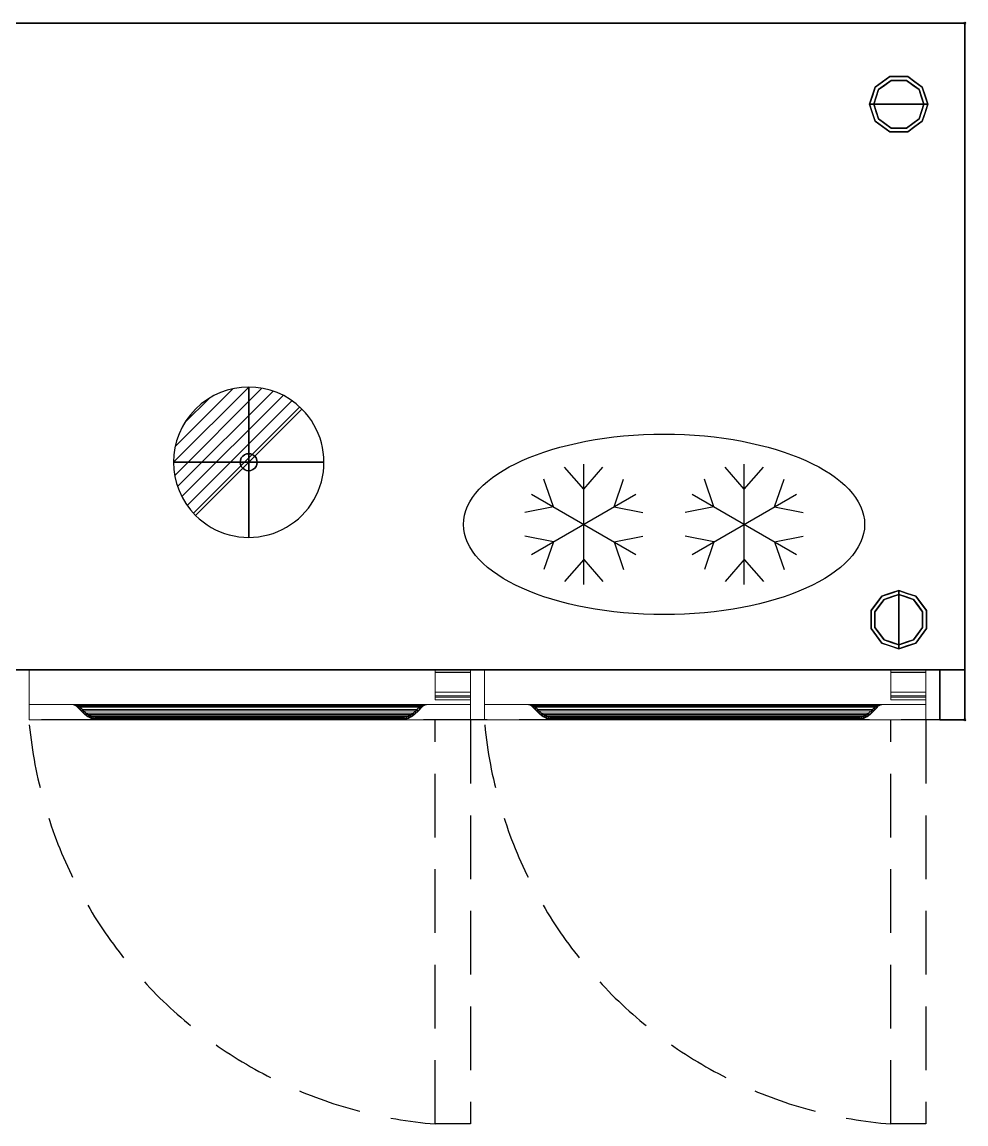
# Model space of a CAD drawing. Header units: millimetres. Extents: x -1 to 1796, y -1098 to 1.
# Drawn here: x 855 to 1796, y -1098 to 1 of the extents above; entities that cross this region are included whole.
import ezdxf

# ---------------------------------------------------------------- set-up
doc = ezdxf.new("R2010")
doc.units = ezdxf.units.MM
doc.header["$PDMODE"] = 3
doc.linetypes.add('NASCOSTA', pattern=[9.525, 6.35, -3.175])
for name, color, linetype in [('IQ_200_3D', 1, 'Continuous'), ('IQ_204_2D', 7, 'Continuous'), ('IQ_204_3D', 7, 'Continuous'), ('IQ_CON_DRAIN_INT', 7, 'Continuous'), ('IQ_INS_3D', 3, 'Continuous')]:
    doc.layers.add(name, color=color, linetype=linetype)

# ---------------------------------------------------------------- blocks, each defined once
blk = doc.blocks.new('hpp_sd_r_2d')
at = {"layer": 'IQ_204_2D', "linetype": 'NASCOSTA', "ltscale": 10}
for p, q in [((405, -403), (405, 0)), ((440, 0), (440, -403)), ((440, -403), (405, -403))]:
    blk.add_line(p, q, dxfattribs=at)
blk.add_arc((441, 38.4), 442.9, 185.6227, 265.337, dxfattribs=at)
blk = doc.blocks.new('hpp_sd_r_3d')
at = {"layer": 'IQ_200_3D', "lineweight": 9}
mesh = blk.add_polyface(dxfattribs=at)
corners = [(0, -50, 568.8), (0, -50, 47), (0, 0, 47), (0, 0, 675), (0, -34.6, 675), (0, -34.6, 626.3)]
mesh.append_faces([[corners[k] for k in face] for face in [(5, 3, 0)]], dxfattribs={"vtx0": -1, "vtx1": -1})
mesh.append_faces([[corners[k] for k in face] for face in [(5, 4, 3)]], dxfattribs={"vtx2": -1})
mesh.append_faces([[corners[k] for k in face] for face in [(3, 2, 1, 0)]], dxfattribs={"vtx3": -1})
mesh = blk.add_polyface(dxfattribs=at)
corners = [(0, 0, 47), (0, -50, 47), (440, -50, 47), (440, 0, 47)]
mesh.append_faces([[corners[k] for k in face] for face in [(3, 2, 1, 0)]])
mesh = blk.add_polyface(dxfattribs=at)
corners = [(0, 0, 675), (0, 0, 47), (440, 0, 47), (440, 0, 675)]
mesh.append_faces([[corners[k] for k in face] for face in [(3, 2, 1, 0)]])
mesh = blk.add_polyface(dxfattribs=at)
corners = [(0, -34.6, 675), (0, 0, 675), (440, 0, 675), (440, -34.6, 675)]
mesh.append_faces([[corners[k] for k in face] for face in [(3, 2, 1, 0)]])
mesh = blk.add_polyface(dxfattribs=at)
corners = [(440, -50, 568.8), (440, -34.6, 626.3), (440, -34.6, 675), (440, 0, 675), (440, 0, 47), (440, -50, 47)]
mesh.append_faces([[corners[k] for k in face] for face in [(4, 3, 1, 0)]], dxfattribs={"vtx1": -1, "vtx3": -1})
mesh.append_faces([[corners[k] for k in face] for face in [(3, 2, 1), (0, 5, 4)]], dxfattribs={"vtx2": -1})
mesh = blk.add_polyface(dxfattribs=at)
corners = [(440, -34.6, 626.3), (0, -34.6, 626.3), (0, -34.6, 675), (440, -34.6, 675), (48.3, -34.6, 656.6), (391.7, -34.6, 656.6), (392.9, -34.6, 657.7), (395, -34.6, 659.6), (397.5, -34.6, 661.2), (400.1, -34.6, 662.4), (39.9, -34.6, 662.4), (42.5, -34.6, 661.2), (45, -34.6, 659.6), (47.1, -34.6, 657.7)]
mesh.append_faces([[corners[k] for k in face] for face in [(10, 13, 12, 11)]], dxfattribs={"vtx0": -1})
mesh.append_faces([[corners[k] for k in face] for face in [(13, 10, 1, 4)]], dxfattribs={"vtx0": -1, "vtx1": -1, "vtx2": -1})
mesh.append_faces([[corners[k] for k in face] for face in [(9, 3, 2, 10), (9, 0, 3)]], dxfattribs={"vtx0": -1, "vtx2": -1})
mesh.append_faces([[corners[k] for k in face] for face in [(7, 6, 9, 8)]], dxfattribs={"vtx1": -1})
mesh.append_faces([[corners[k] for k in face] for face in [(2, 1, 10)]], dxfattribs={"vtx1": -1, "vtx2": -1})
mesh.append_faces([[corners[k] for k in face] for face in [(6, 5, 0, 9)]], dxfattribs={"vtx1": -1, "vtx2": -1, "vtx3": -1})
mesh.append_faces([[corners[k] for k in face] for face in [(1, 0, 5, 4)]], dxfattribs={"vtx1": -1, "vtx3": -1})
mesh = blk.add_polyface(dxfattribs=at)
corners = [(0, -50, 568.8), (0, -34.6, 626.3), (440, -34.6, 626.3), (440, -50, 568.8)]
mesh.append_faces([[corners[k] for k in face] for face in [(3, 2, 1, 0)]])
mesh = blk.add_polyface(dxfattribs=at)
corners = [(48.3, -37.3, 656.6), (47.7, -36.7, 657.1), (47.1, -36.2, 657.7), (45.1, -35.2, 659.5), (42.6, -34.7, 661.1), (39.9, -34.6, 662.4), (400.1, -34.6, 662.4), (397.4, -34.7, 661.1), (394.9, -35.2, 659.5), (392.9, -36.2, 657.7), (392.3, -36.7, 657.1), (391.7, -37.3, 656.6)]
mesh.append_faces([[corners[k] for k in face] for face in [(5, 4, 7, 6)]], dxfattribs={"vtx1": -1})
mesh.append_faces([[corners[k] for k in face] for face in [(4, 3, 8, 7), (9, 8, 3, 2), (2, 1, 10, 9)]], dxfattribs={"vtx1": -1, "vtx3": -1})
mesh.append_faces([[corners[k] for k in face] for face in [(1, 0, 11, 10)]], dxfattribs={"vtx3": -1})
mesh = blk.add_polyface(dxfattribs=at)
corners = [(39.9, -34.6, 662.4), (42.6, -34.7, 661.1), (45.1, -35.2, 659.5), (47.1, -36.2, 657.7), (47.1, -34.6, 657.7), (45, -34.6, 659.6), (42.5, -34.6, 661.2), (41, -34.7, 661.9), (47.1, -35.1, 657.7), (41, -34.6, 661.9)]
mesh.append_faces([[corners[k] for k in face] for face in [(8, 5, 4)]], dxfattribs={"vtx0": -1})
mesh.append_faces([[corners[k] for k in face] for face in [(2, 5, 8)]], dxfattribs={"vtx0": -1, "vtx1": -1, "vtx2": -1})
mesh.append_faces([[corners[k] for k in face] for face in [(1, 6, 5), (6, 1, 7)]], dxfattribs={"vtx0": -1, "vtx2": -1})
mesh.append_faces([[corners[k] for k in face] for face in [(2, 1, 5), (9, 6, 7)]], dxfattribs={"vtx1": -1, "vtx2": -1})
mesh.append_faces([[corners[k] for k in face] for face in [(8, 3, 2), (7, 0, 9)]], dxfattribs={"vtx2": -1})
mesh = blk.add_polyface(dxfattribs=at)
corners = [(47.1, -34.6, 657.7), (47.1, -36.2, 657.7), (47.7, -36.7, 657.1), (48.3, -37.3, 656.6), (51.9, -41, 653), (55.6, -44.6, 649.2), (58.6, -46.9, 646.3), (61.9, -48.6, 642.9), (65.5, -49.6, 639.3), (69.3, -50, 635.6), (83.6, -50, 621.3), (83.6, -48, 621.3), (69.3, -48, 635.6), (65.9, -47.7, 638.9), (62.7, -46.7, 642.2), (59.7, -45.2, 645.2), (57, -43.2, 647.9), (53.3, -39.6, 651.6), (49.7, -35.9, 655.1), (49, -35.2, 655.8), (48.3, -34.6, 656.6)]
mesh.append_faces([[corners[k] for k in face] for face in [(8, 13, 9), (6, 15, 7), (14, 7, 15), (3, 18, 4), (19, 2, 20)]], dxfattribs={"vtx0": -1, "vtx1": -1})
mesh.append_faces([[corners[k] for k in face] for face in [(9, 13, 12), (14, 8, 7), (19, 3, 2), (20, 2, 1)]], dxfattribs={"vtx0": -1, "vtx2": -1})
mesh.append_faces([[corners[k] for k in face] for face in [(16, 15, 6), (14, 13, 8), (17, 16, 5), (6, 5, 16), (18, 17, 4), (5, 4, 17), (19, 18, 3)]], dxfattribs={"vtx1": -1, "vtx2": -1})
mesh.append_faces([[corners[k] for k in face] for face in [(1, 0, 20)]], dxfattribs={"vtx2": -1})
mesh.append_faces([[corners[k] for k in face] for face in [(12, 11, 10, 9)]], dxfattribs={"vtx3": -1})
mesh = blk.add_polyface(dxfattribs=at)
corners = [(390.3, -35.9, 655.1), (391, -35.2, 655.8), (391.7, -34.6, 656.6), (48.3, -34.6, 656.6), (49, -35.2, 655.8), (49.7, -35.9, 655.1)]
mesh.append_faces([[corners[k] for k in face] for face in [(1, 0, 5, 4), (4, 3, 2, 1)]], dxfattribs={"vtx3": -1})
mesh = blk.add_polyface(dxfattribs=at)
corners = [(391.7, -37.3, 656.6), (388.1, -41, 653), (384.4, -44.6, 649.2), (55.6, -44.6, 649.2), (51.9, -41, 653), (48.3, -37.3, 656.6)]
mesh.append_faces([[corners[k] for k in face] for face in [(1, 0, 5, 4), (4, 3, 2, 1)]], dxfattribs={"vtx3": -1})
mesh = blk.add_polyface(dxfattribs=at)
corners = [(383, -43.2, 647.9), (386.7, -39.6, 651.6), (390.3, -35.9, 655.1), (49.7, -35.9, 655.1), (53.3, -39.6, 651.6), (57, -43.2, 647.9)]
mesh.append_faces([[corners[k] for k in face] for face in [(1, 0, 5, 4), (4, 3, 2, 1)]], dxfattribs={"vtx3": -1})
mesh = blk.add_polyface(dxfattribs=at)
corners = [(370.7, -48, 635.6), (374.1, -47.7, 638.9), (377.3, -46.7, 642.2), (380.3, -45.2, 645.2), (383, -43.2, 647.9), (57, -43.2, 647.9), (59.7, -45.2, 645.2), (62.7, -46.7, 642.2), (65.9, -47.7, 638.9), (69.3, -48, 635.6)]
mesh.append_faces([[corners[k] for k in face] for face in [(9, 8, 1, 0)]], dxfattribs={"vtx1": -1})
mesh.append_faces([[corners[k] for k in face] for face in [(2, 1, 8, 7), (7, 6, 3, 2)]], dxfattribs={"vtx1": -1, "vtx3": -1})
mesh.append_faces([[corners[k] for k in face] for face in [(6, 5, 4, 3)]], dxfattribs={"vtx3": -1})
mesh = blk.add_polyface(dxfattribs=at)
corners = [(391.7, -34.6, 656.6), (391, -35.2, 655.8), (390.3, -35.9, 655.1), (386.7, -39.6, 651.6), (383, -43.2, 647.9), (380.3, -45.2, 645.2), (377.3, -46.7, 642.2), (374.1, -47.7, 638.9), (370.7, -48, 635.6), (356.4, -48, 621.3), (356.4, -50, 621.3), (370.7, -50, 635.6), (374.5, -49.6, 639.3), (378.1, -48.6, 642.9), (381.4, -46.9, 646.3), (384.4, -44.6, 649.2), (388.1, -41, 653), (391.7, -37.3, 656.6), (392.3, -36.7, 657.1), (392.9, -36.2, 657.7), (392.9, -34.6, 657.7)]
mesh.append_faces([[corners[k] for k in face] for face in [(8, 11, 10, 9)]], dxfattribs={"vtx0": -1})
mesh.append_faces([[corners[k] for k in face] for face in [(4, 14, 5), (18, 0, 19), (0, 18, 1), (3, 15, 4), (14, 4, 15)]], dxfattribs={"vtx0": -1, "vtx1": -1})
mesh.append_faces([[corners[k] for k in face] for face in [(6, 13, 12), (13, 6, 5), (11, 8, 7), (7, 12, 11), (2, 17, 16)]], dxfattribs={"vtx0": -1, "vtx2": -1})
mesh.append_faces([[corners[k] for k in face] for face in [(14, 13, 5), (7, 6, 12), (18, 17, 1), (16, 15, 3), (3, 2, 16), (2, 1, 17)]], dxfattribs={"vtx1": -1, "vtx2": -1})
mesh.append_faces([[corners[k] for k in face] for face in [(0, 20, 19)]], dxfattribs={"vtx2": -1})
mesh = blk.add_polyface(dxfattribs=at)
corners = [(392.9, -34.6, 657.7), (392.9, -36.2, 657.7), (394.9, -35.2, 659.5), (397.4, -34.7, 661.1), (400.1, -34.6, 662.4), (397.5, -34.6, 661.2), (395, -34.6, 659.6), (392.9, -35.1, 657.7), (399, -34.7, 661.9), (399, -34.6, 661.9)]
mesh.append_faces([[corners[k] for k in face] for face in [(6, 7, 0), (7, 2, 1)]], dxfattribs={"vtx0": -1})
mesh.append_faces([[corners[k] for k in face] for face in [(2, 7, 6)]], dxfattribs={"vtx0": -1, "vtx1": -1, "vtx2": -1})
mesh.append_faces([[corners[k] for k in face] for face in [(8, 5, 9)]], dxfattribs={"vtx0": -1, "vtx2": -1})
mesh.append_faces([[corners[k] for k in face] for face in [(8, 3, 5), (6, 5, 3), (3, 2, 6)]], dxfattribs={"vtx1": -1, "vtx2": -1})
mesh.append_faces([[corners[k] for k in face] for face in [(9, 4, 8)]], dxfattribs={"vtx2": -1})
mesh = blk.add_polyface(dxfattribs=at)
corners = [(0, -50, 47), (0, -50, 568.8), (440, -50, 568.8), (440, -50, 47)]
mesh.append_faces([[corners[k] for k in face] for face in [(3, 2, 1, 0)]])
mesh = blk.add_polyface(dxfattribs=at)
corners = [(384.4, -44.6, 649.2), (381.4, -46.9, 646.3), (378.1, -48.6, 642.9), (374.5, -49.6, 639.3), (370.7, -50, 635.6), (69.3, -50, 635.6), (65.5, -49.6, 639.3), (61.9, -48.6, 642.9), (58.6, -46.9, 646.3), (55.6, -44.6, 649.2)]
mesh.append_faces([[corners[k] for k in face] for face in [(4, 3, 6, 5)]], dxfattribs={"vtx1": -1})
mesh.append_faces([[corners[k] for k in face] for face in [(2, 1, 8, 7), (7, 6, 3, 2)]], dxfattribs={"vtx1": -1, "vtx3": -1})
mesh.append_faces([[corners[k] for k in face] for face in [(1, 0, 9, 8)]], dxfattribs={"vtx3": -1})
mesh = blk.add_polyface(dxfattribs=at)
corners = [(338.7, -48, 614), (345.2, -48, 614.8), (351.2, -48, 617.3), (356.4, -48, 621.3), (370.7, -48, 635.6), (69.3, -48, 635.6), (83.6, -48, 621.3), (88.8, -48, 617.3), (94.8, -48, 614.8), (101.3, -48, 614)]
mesh.append_faces([[corners[k] for k in face] for face in [(6, 9, 8, 7)]], dxfattribs={"vtx0": -1})
mesh.append_faces([[corners[k] for k in face] for face in [(4, 9, 6, 5)]], dxfattribs={"vtx0": -1, "vtx1": -1})
mesh.append_faces([[corners[k] for k in face] for face in [(9, 4, 3, 0)]], dxfattribs={"vtx0": -1, "vtx2": -1})
mesh.append_faces([[corners[k] for k in face] for face in [(2, 1, 0, 3)]], dxfattribs={"vtx2": -1})
mesh = blk.add_polyface(dxfattribs=at)
corners = [(370.7, -50, 635.6), (356.4, -50, 621.3), (351.2, -50, 617.3), (345.2, -50, 614.8), (338.7, -50, 614), (101.3, -50, 614), (94.8, -50, 614.8), (88.8, -50, 617.3), (83.6, -50, 621.3), (69.3, -50, 635.6)]
mesh.append_faces([[corners[k] for k in face] for face in [(2, 4, 3), (6, 8, 7)]], dxfattribs={"vtx0": -1})
mesh.append_faces([[corners[k] for k in face] for face in [(5, 4, 0, 9), (6, 5, 9, 8)]], dxfattribs={"vtx1": -1, "vtx3": -1})
mesh.append_faces([[corners[k] for k in face] for face in [(2, 1, 0, 4)]], dxfattribs={"vtx2": -1, "vtx3": -1})
mesh = blk.add_polyface(dxfattribs=at)
corners = [(83.6, -50, 621.3), (88.8, -50, 617.3), (94.8, -50, 614.8), (101.3, -50, 614), (101.3, -48, 614), (94.8, -48, 614.8), (88.8, -48, 617.3), (83.6, -48, 621.3)]
mesh.append_faces([[corners[k] for k in face] for face in [(7, 6, 1, 0)]], dxfattribs={"vtx1": -1})
mesh.append_faces([[corners[k] for k in face] for face in [(6, 5, 2, 1)]], dxfattribs={"vtx1": -1, "vtx3": -1})
mesh.append_faces([[corners[k] for k in face] for face in [(5, 4, 3, 2)]], dxfattribs={"vtx3": -1})
mesh = blk.add_polyface(dxfattribs=at)
corners = [(101.3, -50, 614), (338.7, -50, 614), (338.7, -48, 614), (101.3, -48, 614)]
mesh.append_faces([[corners[k] for k in face] for face in [(3, 2, 1, 0)]])
mesh = blk.add_polyface(dxfattribs=at)
corners = [(356.4, -48, 621.3), (351.2, -48, 617.3), (345.2, -48, 614.8), (338.7, -48, 614), (338.7, -50, 614), (345.2, -50, 614.8), (351.2, -50, 617.3), (356.4, -50, 621.3)]
mesh.append_faces([[corners[k] for k in face] for face in [(3, 2, 5, 4)]], dxfattribs={"vtx1": -1})
mesh.append_faces([[corners[k] for k in face] for face in [(2, 1, 6, 5)]], dxfattribs={"vtx1": -1, "vtx3": -1})
mesh.append_faces([[corners[k] for k in face] for face in [(1, 0, 7, 6)]], dxfattribs={"vtx3": -1})
at = {"layer": 'IQ_204_3D', "lineweight": 9}
mesh = blk.add_polyface(dxfattribs=at)
corners = [(405, -22.3, 38), (405, -27.5, 38), (405, -27.5, 44.5), (405, -30, 44.5), (405, -30, 35.5), (405, -2.5, 35.5), (405, -2.5, 15.5), (405, 0, 15.5), (405, 0, 38), (405, -26, 44.5), (405, -2.5, 44.5), (405, -2.5, 41.2), (405, 0, 41.2), (405, 0, 47), (405, -26, 47), (405, -2.9, 676), (405, 0, 676), (405, 0, 688.5), (405, -2.5, 688.5), (405, -2.5, 678.5), (405, -26, 678.5), (405, -26, 676)]
mesh.append_faces([[corners[k] for k in face] for face in [(13, 10, 9, 14), (19, 15, 21, 20), (16, 19, 18, 17)]], dxfattribs={"vtx0": -1})
mesh.append_faces([[corners[k] for k in face] for face in [(19, 16, 15)]], dxfattribs={"vtx0": -1, "vtx2": -1})
mesh.append_faces([[corners[k] for k in face] for face in [(0, 8, 5)]], dxfattribs={"vtx1": -1, "vtx2": -1})
mesh.append_faces([[corners[k] for k in face] for face in [(5, 4, 1, 0)]], dxfattribs={"vtx1": -1, "vtx3": -1})
mesh.append_faces([[corners[k] for k in face] for face in [(4, 3, 2, 1), (8, 7, 6, 5), (13, 12, 11, 10)]], dxfattribs={"vtx3": -1})
mesh = blk.add_polyface(dxfattribs=at)
corners = [(405, 0, 15.5), (405, -2.5, 15.5), (440, -2.5, 15.5), (440, 0, 15.5)]
mesh.append_faces([[corners[k] for k in face] for face in [(3, 2, 1, 0)]])
mesh = blk.add_polyface(dxfattribs=at)
corners = [(405, 0, 38), (405, 0, 15.5), (440, 0, 15.5), (440, 0, 38)]
mesh.append_faces([[corners[k] for k in face] for face in [(3, 2, 1, 0)]])
mesh = blk.add_polyface(dxfattribs=at)
corners = [(405, -22.3, 38), (405, 0, 38), (440, 0, 38), (440, -22.3, 38)]
mesh.append_faces([[corners[k] for k in face] for face in [(3, 2, 1, 0)]])
mesh = blk.add_polyface(dxfattribs=at)
corners = [(405, 0, 47), (405, 0, 41.2), (440, 0, 41.2), (440, 0, 47)]
mesh.append_faces([[corners[k] for k in face] for face in [(3, 2, 1, 0)]])
mesh = blk.add_polyface(dxfattribs=at)
corners = [(405, -26, 47), (405, 0, 47), (440, 0, 47), (440, -26, 47)]
mesh.append_faces([[corners[k] for k in face] for face in [(3, 2, 1, 0)]])
mesh = blk.add_polyface(dxfattribs=at)
corners = [(405, 0, 41.2), (405, -2.5, 41.2), (440, -2.5, 41.2), (440, 0, 41.2)]
mesh.append_faces([[corners[k] for k in face] for face in [(3, 2, 1, 0)]])
mesh = blk.add_polyface(dxfattribs=at)
corners = [(405, 0, 676), (405, -2.9, 676), (440, -2.9, 676), (440, 0, 676)]
mesh.append_faces([[corners[k] for k in face] for face in [(3, 2, 1, 0)]])
mesh = blk.add_polyface(dxfattribs=at)
corners = [(405, 0, 688.5), (405, 0, 676), (440, 0, 676), (440, 0, 688.5)]
mesh.append_faces([[corners[k] for k in face] for face in [(3, 2, 1, 0)]])
mesh = blk.add_polyface(dxfattribs=at)
corners = [(405, -2.5, 688.5), (405, 0, 688.5), (440, 0, 688.5), (440, -2.5, 688.5)]
mesh.append_faces([[corners[k] for k in face] for face in [(3, 2, 1, 0)]])
mesh = blk.add_polyface(dxfattribs=at)
corners = [(405, -2.5, 35.5), (405, -30, 35.5), (440, -30, 35.5), (440, -2.5, 35.5)]
mesh.append_faces([[corners[k] for k in face] for face in [(3, 2, 1, 0)]])
mesh = blk.add_polyface(dxfattribs=at)
corners = [(405, -2.5, 15.5), (405, -2.5, 35.5), (440, -2.5, 35.5), (440, -2.5, 15.5)]
mesh.append_faces([[corners[k] for k in face] for face in [(3, 2, 1, 0)]])
mesh = blk.add_polyface(dxfattribs=at)
corners = [(405, -2.5, 44.5), (405, -26, 44.5), (440, -26, 44.5), (440, -2.5, 44.5)]
mesh.append_faces([[corners[k] for k in face] for face in [(3, 2, 1, 0)]])
mesh = blk.add_polyface(dxfattribs=at)
corners = [(405, -2.5, 41.2), (405, -2.5, 44.5), (440, -2.5, 44.5), (440, -2.5, 41.2)]
mesh.append_faces([[corners[k] for k in face] for face in [(3, 2, 1, 0)]])
mesh = blk.add_polyface(dxfattribs=at)
corners = [(405, -2.5, 678.5), (405, -2.5, 688.5), (440, -2.5, 688.5), (440, -2.5, 678.5)]
mesh.append_faces([[corners[k] for k in face] for face in [(3, 2, 1, 0)]])
mesh = blk.add_polyface(dxfattribs=at)
corners = [(405, -26, 678.5), (405, -2.5, 678.5), (440, -2.5, 678.5), (440, -26, 678.5)]
mesh.append_faces([[corners[k] for k in face] for face in [(3, 2, 1, 0)]])
mesh = blk.add_polyface(dxfattribs=at)
corners = [(405, -2.9, 676), (405, -26, 676), (440, -26, 676), (440, -2.9, 676)]
mesh.append_faces([[corners[k] for k in face] for face in [(3, 2, 1, 0)]])
mesh = blk.add_polyface(dxfattribs=at)
corners = [(440, -22.3, 38), (440, 0, 38), (440, 0, 15.5), (440, -2.5, 15.5), (440, -2.5, 35.5), (440, -30, 35.5), (440, -30, 44.5), (440, -27.5, 44.5), (440, -27.5, 38), (440, -26, 44.5), (440, -26, 47), (440, 0, 47), (440, 0, 41.2), (440, -2.5, 41.2), (440, -2.5, 44.5), (440, -2.9, 676), (440, -26, 676), (440, -26, 678.5), (440, -2.5, 678.5), (440, -2.5, 688.5), (440, 0, 688.5), (440, 0, 676)]
mesh.append_faces([[corners[k] for k in face] for face in [(5, 8, 7, 6), (11, 14, 13, 12)]], dxfattribs={"vtx0": -1})
mesh.append_faces([[corners[k] for k in face] for face in [(18, 15, 21)]], dxfattribs={"vtx0": -1, "vtx2": -1})
mesh.append_faces([[corners[k] for k in face] for face in [(19, 18, 21, 20), (16, 15, 18, 17)]], dxfattribs={"vtx1": -1})
mesh.append_faces([[corners[k] for k in face] for face in [(0, 8, 5)]], dxfattribs={"vtx1": -1, "vtx2": -1})
mesh.append_faces([[corners[k] for k in face] for face in [(5, 4, 1, 0)]], dxfattribs={"vtx1": -1, "vtx3": -1})
mesh.append_faces([[corners[k] for k in face] for face in [(3, 2, 1, 4)]], dxfattribs={"vtx2": -1})
mesh.append_faces([[corners[k] for k in face] for face in [(11, 10, 9, 14)]], dxfattribs={"vtx3": -1})
mesh = blk.add_polyface(dxfattribs=at)
corners = [(405, -27.5, 38), (405, -22.3, 38), (440, -22.3, 38), (440, -27.5, 38)]
mesh.append_faces([[corners[k] for k in face] for face in [(3, 2, 1, 0)]])
mesh = blk.add_polyface(dxfattribs=at)
corners = [(405, -26, 44.5), (405, -26, 47), (440, -26, 47), (440, -26, 44.5)]
mesh.append_faces([[corners[k] for k in face] for face in [(3, 2, 1, 0)]])
mesh = blk.add_polyface(dxfattribs=at)
corners = [(405, -26, 676), (405, -26, 678.5), (440, -26, 678.5), (440, -26, 676)]
mesh.append_faces([[corners[k] for k in face] for face in [(3, 2, 1, 0)]])
mesh = blk.add_polyface(dxfattribs=at)
corners = [(405, -27.5, 44.5), (405, -27.5, 38), (440, -27.5, 38), (440, -27.5, 44.5)]
mesh.append_faces([[corners[k] for k in face] for face in [(3, 2, 1, 0)]])
mesh = blk.add_polyface(dxfattribs=at)
corners = [(405, -30, 44.5), (405, -27.5, 44.5), (440, -27.5, 44.5), (440, -30, 44.5)]
mesh.append_faces([[corners[k] for k in face] for face in [(3, 2, 1, 0)]])
mesh = blk.add_polyface(dxfattribs=at)
corners = [(405, -30, 35.5), (405, -30, 44.5), (440, -30, 44.5), (440, -30, 35.5)]
mesh.append_faces([[corners[k] for k in face] for face in [(3, 2, 1, 0)]])
blk = doc.blocks.new('ice_freezer')
at = {"layer": 'IQ_204_2D'}
for p, q in [((-80, 35), (-99.1, 56.9)), ((-80, -60), (-80, 60)), ((-80, 35), (-60.9, 56.9)), ((80, 35), (60.9, 56.9)), ((80, -60), (80, 60)), ((80, 35), (99.1, 56.9)), ((-110.3, 17.5), (-119.7, 45)), ((-49.7, 17.5), (-40.3, 45)), ((49.7, 17.5), (40.3, 45)), ((110.3, 17.5), (119.7, 45)), ((-132, 30), (-28, -30)), ((-132, -30), (-28, 30)), ((28, -30), (132, 30)), ((28, 30), (132, -30)), ((-110.3, 17.5), (-138.8, 11.9)), ((-49.7, 17.5), (-21.2, 11.9)), ((49.7, 17.5), (21.2, 11.9)), ((110.3, 17.5), (138.8, 11.9)), ((-110.3, -17.5), (-138.8, -11.9)), ((-110.3, -17.5), (-119.7, -45)), ((-49.7, -17.5), (-21.2, -11.9)), ((-49.7, -17.5), (-40.3, -45)), ((49.7, -17.5), (21.2, -11.9)), ((49.7, -17.5), (40.3, -45)), ((110.3, -17.5), (138.8, -11.9)), ((110.3, -17.5), (119.7, -45)), ((-80, -35), (-99.1, -56.9)), ((-80, -35), (-60.9, -56.9)), ((80, -35), (60.9, -56.9)), ((80, -35), (99.1, -56.9))]:
    blk.add_line(p, q, dxfattribs=at)
blk.add_ellipse((0, 0), major_axis=(-200, 0), ratio=0.45, dxfattribs=at)
blk = doc.blocks.new('*X2815')
at = {"color": 0}
for p, q in [((313.99, 2209.04), (321.51, 2216.55)), ((314.11, 2207.74), (322.8, 2216.44)), ((314.16, 2210.62), (319.93, 2216.39)), ((314.4, 2206.62), (323.93, 2216.15)), ((314.82, 2205.62), (324.92, 2215.72)), ((315.1, 2212.98), (317.57, 2215.44)), ((315.35, 2204.74), (325.8, 2215.19)), ((315.99, 2203.96), (326.58, 2214.56))]:
    blk.add_line(p, q, dxfattribs=at)
blk = doc.blocks.new('drain')
blk.add_line((-2.121, -2.121), (2.121, 2.121))
at = {"extrusion": (-1, 0, 0)}
blk.add_line((0, 2.121, -2.121), (0, -2.121, 2.121), dxfattribs=at)
at = {"extrusion": (0, -1, 0)}
blk.add_line((-2.121, 0, -2.121), (2.121, 0, 2.121), dxfattribs=at)
at = {"extrusion": (-1, 0, 0)}
for start, end in [(45, 225), (225, 45)]:
    blk.add_arc((0, 0), 3, start, end, dxfattribs=at)
for start, end in [(45, 225), (225, 45)]:
    blk.add_arc((0, 0), 3, start, end)
at = {"extrusion": (0, -1, 0)}
for start, end in [(45, 225), (225, 45)]:
    blk.add_arc((0, 0), 3, start, end, dxfattribs=at)
at = {"xscale": 0.4000000000000909, "yscale": 0.4000000000000909, "zscale": 0.4000000000000909}
blk.add_blockref('*X2815', (-128.597, -883.621), dxfattribs=at)
at = {"extrusion": (-1, 0, 0), "xscale": 0.3999999999999773, "yscale": 0.3999999999999773, "zscale": 0.3999999999999773}
blk.add_blockref('*X2815', (-128.597, -883.621), dxfattribs=at)
at = {"extrusion": (0, -1, 0), "xscale": 0.4000000000000909, "yscale": 0.4000000000000909, "zscale": 0.4000000000000909}
blk.add_blockref('*X2815', (-128.597, -883.621), dxfattribs=at)
blk = doc.blocks.new('iq_con_drain3d')
at = {"layer": 'IQ_204_3D'}
for points, invisible_edges in [([(-8.5, 0, -40), (-8.2, 2.2, -40), (-7.4, 4.2, -40), (-6, 6, -40)], 8), ([(6, 6, -40), (7.4, 4.2, -40), (-6, -6, -40), (-8.5, 0, -40)], 14), ([(-8.5, 0), (-8.2, 2.2), (-8.2, 2.2, -40), (-8.5, 0, -40)], 2), ([(-8.5, 0, -40), (-6, -6, -40), (-7.4, -4.2, -40), (-8.2, -2.2, -40)], 1), ([(-8.5, 0, -40), (-8.2, -2.2, -40), (-8.2, -2.2), (-8.5, 0)], 2), ([(-7.4, 4.2, -40), (-8.2, 2.2, -40), (-8.2, 2.2), (-7.4, 4.2)], 10), ([(-6, 6, -40), (-7.4, 4.2, -40), (-7.4, 4.2), (-6, 6)], 10), ([(0, 8.5, -40), (-6, 6, -40), (-4.2, 7.4, -40), (-2.2, 8.2, -40)], 1), ([(-4.2, 7.4, -40), (-6, 6, -40), (-6, 6), (-4.2, 7.4)], 10), ([(-2.2, 8.2, -40), (-4.2, 7.4, -40), (-4.2, 7.4), (-2.2, 8.2)], 10), ([(0, 8.5, -40), (-2.2, 8.2, -40), (-2.2, 8.2), (0, 8.5)], 10), ([(0, 8.5, -40), (2.2, 8.2, -40), (4.2, 7.4, -40), (6, 6, -40)], 8), ([(0, 8.5), (2.2, 8.2), (2.2, 8.2, -40), (0, 8.5, -40)], 10), ([(4.2, 7.4, -40), (2.2, 8.2, -40), (2.2, 8.2), (4.2, 7.4)], 10), ([(6, 6, -40), (4.2, 7.4, -40), (4.2, 7.4), (6, 6)], 10), ([(7.4, 4.2, -40), (6, 6, -40), (6, 6), (7.4, 4.2)], 10), ([(8.5, 0, -40), (6, -6, -40), (7.4, 4.2, -40), (8.2, 2.2, -40)], 3), ([(8.5, 0, -40), (8.2, -2.2, -40), (7.4, -4.2, -40), (6, -6, -40)], 8), ([(8.2, 2.2, -40), (7.4, 4.2, -40), (7.4, 4.2), (8.2, 2.2)], 10), ([(8.5, 0, -40), (8.2, 2.2, -40), (8.2, 2.2), (8.5, 0)], 2), ([(8.5, 0), (8.2, -2.2), (8.2, -2.2, -40), (8.5, 0, -40)], 2), ([(-8.2, -2.2, -40), (-7.4, -4.2, -40), (-7.4, -4.2), (-8.2, -2.2)], 10), ([(-7.4, -4.2, -40), (-6, -6, -40), (-6, -6), (-7.4, -4.2)], 10), ([(0, -8.5, -40), (-2.2, -8.2, -40), (-4.2, -7.4, -40), (-6, -6, -40)], 8), ([(-6, -6, -40), (-4.2, -7.4, -40), (-4.2, -7.4), (-6, -6)], 10), ([(-4.2, -7.4, -40), (-2.2, -8.2, -40), (-2.2, -8.2), (-4.2, -7.4)], 10), ([(0, -8.5), (-2.2, -8.2), (-2.2, -8.2, -40), (0, -8.5, -40)], 10), ([(4.2, -7.4, -40), (2.2, -8.2, -40), (0, -8.5, -40), (6, -6, -40)], 4), ([(0, -8.5, -40), (2.2, -8.2, -40), (2.2, -8.2), (0, -8.5)], 10), ([(2.2, -8.2, -40), (4.2, -7.4, -40), (4.2, -7.4), (2.2, -8.2)], 10), ([(4.2, -7.4, -40), (6, -6, -40), (6, -6), (4.2, -7.4)], 10), ([(6, -6, -40), (7.4, -4.2, -40), (7.4, -4.2), (6, -6)], 10), ([(7.4, -4.2, -40), (8.2, -2.2, -40), (8.2, -2.2), (7.4, -4.2)], 10)]:
    blk.add_3dface(points, dxfattribs=dict(at, invisible_edges=invisible_edges))

msp = doc.modelspace()

# ---------------------------------------------------------------- linework, layer by layer
at = {"layer": 'IQ_200_3D'}
for points in [[(1795, -645, 150), (0, -645, 150), (0, 0, 150), (1795, 0, 150)], [(1795, 0, 150), (0, 0, 150), (0, 0, 850), (1795, 0, 850)], [(1795, -645, 198), (1795, -695, 198), (1770, -695, 198), (1770, -645, 198)], [(1770, -645, 850), (1770, -645, 198), (1770, -695, 198), (1770, -695, 850)], [(1770, -695, 850), (1770, -695, 198), (1795, -695, 198), (1795, -695, 850)]]:
    msp.add_3dface(points, dxfattribs=at)
for points, invisible_edges in [([(1795, -645, 198), (1795, 0, 850), (1795, -695, 850), (1795, -695, 198)], 1), ([(1795, 0, 150), (1795, 0, 850), (1795, -645, 198), (1795, -645, 150)], 2), ([(25, -645, 198), (0, -645, 198), (0, -645, 150), (1795, -645, 150)], 8), ([(1795, -645, 150), (1795, -645, 198), (1770, -645, 198), (25, -645, 198)], 12), ([(1770, -645, 198), (1770, -645, 850), (25, -645, 850), (25, -645, 198)], 8), ([(1770, -645, 198), (1770, -645, 850), (25, -645, 850), (25, -645, 198)], 4)]:
    msp.add_3dface(points, dxfattribs=dict(at, invisible_edges=invisible_edges))
at = {"layer": 'IQ_204_2D', "linetype": 'NASCOSTA', "ltscale": 10}
msp.add_line((0, -645), (1795, -645), dxfattribs=at)
at = {"layer": 'IQ_204_2D', "color": 7, "linetype": 'NASCOSTA', "ltscale": 10}
msp.add_lwpolyline([(0, 0), (1795, 0), (1795, -695), (0, -695)], close=True, dxfattribs=at)
at = {"layer": 'IQ_204_3D'}
for points, invisible_edges in [([(1705.5, -64, 25), (1720, -53.4, 25), (1721.3, -57.2, 25), (1708.8, -66.3, 25)], 10), ([(1712.8, -58.7, 150), (1720, -53.4, 150), (1720, -53.4, 25), (1712.8, -58.7, 25)], 10), ([(1729, -53.4, 25), (1720, -53.4, 25), (1720, -53.4, 150), (1729, -53.4, 150)], 10), ([(1720, -53.4, 25), (1738, -53.4, 25), (1736.7, -57.2, 25), (1721.3, -57.2, 25)], 10), ([(1738, -53.4, 25), (1729, -53.4, 25), (1729, -53.4, 150), (1738, -53.4, 150)], 10), ([(1736.7, -57.2, 25), (1738, -53.4, 25), (1752.5, -64, 25), (1749.2, -66.3, 25)], 5), ([(1738, -53.4, 150), (1745.2, -58.7, 150), (1745.2, -58.7, 25), (1738, -53.4, 25)], 10), ([(1700, -81, 25), (1705.5, -64, 25), (1708.8, -66.3, 25), (1704, -81, 25)], 2), ([(1705.5, -64, 25), (1702.8, -72.5, 25), (1702.8, -72.5, 150), (1705.5, -64, 150)], 10), ([(1721.3, -57.2), (1729, -81), (1704, -81), (1708.8, -66.3)], 1), ([(1705.5, -64, 150), (1712.8, -58.7, 150), (1712.8, -58.7, 25), (1705.5, -64, 25)], 10), ([(1708.8, -66.3), (1708.8, -66.3, 25), (1715, -61.8, 25), (1715, -61.8)], 5), ([(1715, -61.8), (1715, -61.8, 25), (1721.3, -57.2, 25), (1721.3, -57.2)], 5), ([(1721.3, -57.2), (1721.3, -57.2, 25), (1729, -57.2, 25), (1729, -57.2)], 5), ([(1729, -81), (1729, -81), (1721.3, -57.2), (1736.7, -57.2)], 11), ([(1729, -57.2), (1729, -57.2, 25), (1736.7, -57.2, 25), (1736.7, -57.2)], 5), ([(1754, -81), (1729, -81), (1736.7, -57.2), (1749.2, -66.3)], 2), ([(1743, -61.8), (1736.7, -57.2), (1736.7, -57.2, 25), (1743, -61.8, 25)], 10), ([(1749.2, -66.3), (1743, -61.8), (1743, -61.8, 25), (1749.2, -66.3, 25)], 10), ([(1752.5, -64, 25), (1745.2, -58.7, 25), (1745.2, -58.7, 150), (1752.5, -64, 150)], 10), ([(1749.2, -66.3, 25), (1752.5, -64, 25), (1758, -81, 25), (1754, -81, 25)], 1), ([(1752.5, -64, 25), (1752.5, -64, 25), (1752.5, -64, 150), (1754.1, -68.9, 25)], 6), ([(1755.2, -72.5, 150), (1755.2, -72.5, 150), (1754.1, -68.9, 25), (1752.5, -64, 150)], 6), ([(1702.8, -72.5, 150), (1702.8, -72.5, 25), (1700, -81, 25), (1700, -81, 150)], 1), ([(1704, -81), (1704, -81, 25), (1706.4, -73.7, 25), (1706.4, -73.7)], 4), ([(1706.4, -73.7), (1706.4, -73.7, 25), (1708.8, -66.3, 25), (1708.8, -66.3)], 5), ([(1751.7, -73.9), (1751.7, -73.9), (1749.2, -66.3), (1751.6, -73.7, 25)], 13), ([(1749.2, -66.3, 25), (1749.2, -66.3, 25), (1751.6, -73.7, 25), (1749.2, -66.3)], 13), ([(1751.6, -73.7, 25), (1751.6, -73.7, 25), (1754, -81, 25), (1751.7, -73.9)], 13), ([(1754, -81, 25), (1754, -81, 25), (1754, -81), (1751.7, -73.9)], 9), ([(1755.2, -72.5, 150), (1755.2, -72.5, 150), (1755.7, -73.9, 25), (1754.1, -68.9, 25)], 11), ([(1755.2, -72.5, 150), (1755.2, -72.5, 150), (1758, -81, 150), (1755.7, -73.9, 25)], 13), ([(1758, -81, 150), (1758, -81, 150), (1758, -81, 25), (1755.7, -73.9, 25)], 9), ([(1700, -81, 150), (1700, -81, 150), (1700, -81, 25), (1702.3, -88.1, 25)], 9), ([(1702.8, -89.5, 150), (1702.8, -89.5, 150), (1700, -81, 150), (1702.3, -88.1, 25)], 13), ([(1700, -81, 25), (1704, -81, 25), (1708.8, -95.7, 25), (1705.5, -98, 25)], 4), ([(1706.4, -88.3, 25), (1706.4, -88.3, 25), (1704, -81, 25), (1706.3, -88.1)], 13), ([(1704, -81, 25), (1704, -81, 25), (1704, -81), (1706.3, -88.1)], 9), ([(1704, -81), (1729, -81), (1721.3, -104.8), (1708.8, -95.7)], 2), ([(1721.3, -104.8), (1721.3, -104.8), (1729, -81), (1736.7, -104.8)], 6), ([(1736.7, -104.8), (1729, -81), (1754, -81), (1749.2, -95.7)], 1), ([(1749.2, -95.7, 25), (1754, -81, 25), (1758, -81, 25), (1752.5, -98, 25)], 8), ([(1754, -81, 25), (1754, -81, 25), (1751.6, -88.3, 25), (1751.7, -88.1)], 13), ([(1751.7, -88.1), (1751.7, -88.1), (1754, -81), (1754, -81, 25)], 9), ([(1755.2, -89.5, 25), (1755.2, -89.5, 25), (1758, -81, 25), (1755.7, -88.1, 150)], 13), ([(1758, -81, 150), (1758, -81, 150), (1755.7, -88.1, 150), (1758, -81, 25)], 4), ([(1702.8, -89.5, 150), (1702.8, -89.5, 150), (1702.3, -88.1, 25), (1703.9, -93.1, 25)], 11), ([(1702.8, -89.5, 150), (1702.8, -89.5, 150), (1703.9, -93.1, 25), (1705.5, -98, 150)], 6), ([(1705.5, -98, 25), (1705.5, -98, 25), (1705.5, -98, 150), (1703.9, -93.1, 25)], 6), ([(1705.5, -98, 25), (1708.8, -95.7, 25), (1721.3, -104.8, 25), (1720, -108.6, 25)], 5), ([(1712.8, -103.3, 150), (1705.5, -98, 150), (1705.5, -98, 25), (1712.8, -103.3, 25)], 10), ([(1706.3, -88.1), (1706.3, -88.1), (1708.8, -95.7), (1706.4, -88.3, 25)], 13), ([(1708.8, -95.7, 25), (1708.8, -95.7, 25), (1706.4, -88.3, 25), (1708.8, -95.7)], 13), ([(1708.8, -95.7, 25), (1708.8, -95.7), (1715, -100.2), (1715, -100.2, 25)], 5), ([(1736.7, -104.8, 25), (1749.2, -95.7, 25), (1752.5, -98, 25), (1738, -108.6, 25)], 10), ([(1749.2, -95.7), (1749.2, -95.7, 25), (1743, -100.2, 25), (1743, -100.2)], 5), ([(1745.2, -103.3, 25), (1752.5, -98, 25), (1752.5, -98, 150), (1745.2, -103.3, 150)], 10), ([(1751.7, -88.1), (1751.7, -88.1), (1751.6, -88.3, 25), (1749.2, -95.7)], 6), ([(1749.2, -95.7), (1749.2, -95.7), (1751.6, -88.3, 25), (1749.2, -95.7, 25)], 11), ([(1755.2, -89.5, 25), (1755.2, -89.5, 25), (1754.1, -93.1, 150), (1752.5, -98, 25)], 6), ([(1752.5, -98, 150), (1752.5, -98, 150), (1752.5, -98, 25), (1754.1, -93.1, 150)], 6), ([(1755.2, -89.5, 25), (1755.2, -89.5, 25), (1755.7, -88.1, 150), (1754.1, -93.1, 150)], 11), ([(1712.8, -103.3, 25), (1720, -108.6, 25), (1720, -108.6, 150), (1712.8, -103.3, 150)], 10), ([(1715, -100.2, 25), (1715, -100.2), (1721.3, -104.8), (1721.3, -104.8, 25)], 5), ([(1720, -108.6, 25), (1721.3, -104.8, 25), (1736.7, -104.8, 25), (1738, -108.6, 25)], 5), ([(1729, -108.6, 150), (1720, -108.6, 150), (1720, -108.6, 25), (1729, -108.6, 25)], 10), ([(1721.3, -104.8), (1729, -104.8), (1736.7, -104.8, 25), (1729, -104.8, 25)], 10), ([(1729, -104.8, 25), (1729, -104.8, 25), (1721.3, -104.8, 25), (1721.3, -104.8)], 13), ([(1736.7, -104.8, 25), (1736.7, -104.8, 25), (1729, -104.8), (1736.7, -104.8)], 11), ([(1729, -108.6, 25), (1738, -108.6, 25), (1738, -108.6, 150), (1729, -108.6, 150)], 10), ([(1736.7, -104.8, 25), (1736.7, -104.8), (1743, -100.2), (1743, -100.2, 25)], 5), ([(1738, -108.6, 25), (1745.2, -103.3, 25), (1745.2, -103.3, 150), (1738, -108.6, 150)], 10), ([(1729, -570), (1729, -595), (1705.2, -587.3), (1714.3, -574.8)], 2), ([(1729, -566, 25), (1729, -570, 25), (1714.3, -574.8, 25), (1712, -571.5, 25)], 4), ([(1720.5, -568.8, 150), (1720.5, -568.8, 150), (1716.9, -569.9, 25), (1712, -571.5, 150)], 6), ([(1712, -571.5, 25), (1712, -571.5, 25), (1712, -571.5, 150), (1716.9, -569.9, 25)], 6), ([(1720.5, -568.8, 150), (1720.5, -568.8, 150), (1721.9, -568.3, 25), (1716.9, -569.9, 25)], 11), ([(1720.5, -568.8, 150), (1720.5, -568.8, 150), (1729, -566, 150), (1721.9, -568.3, 25)], 13), ([(1721.7, -572.4, 25), (1721.7, -572.4, 25), (1729, -570, 25), (1721.9, -572.3)], 13), ([(1729, -566, 150), (1729, -566, 150), (1729, -566, 25), (1721.9, -568.3, 25)], 9), ([(1729, -570, 25), (1729, -570, 25), (1729, -570), (1721.9, -572.3)], 9), ([(1737.5, -568.8, 150), (1737.5, -568.8, 25), (1729, -566, 25), (1729, -566, 150)], 1), ([(1729, -566, 25), (1746, -571.5, 25), (1743.7, -574.8, 25), (1729, -570, 25)], 2), ([(1729, -570), (1729, -570, 25), (1736.3, -572.4, 25), (1736.3, -572.4)], 4), ([(1752.8, -587.3), (1729, -595), (1729, -570), (1743.7, -574.8)], 1), ([(1746, -571.5, 25), (1737.5, -568.8, 25), (1737.5, -568.8, 150), (1746, -571.5, 150)], 10), ([(1712, -571.5, 25), (1714.3, -574.8, 25), (1705.2, -587.3, 25), (1701.4, -586, 25)], 5), ([(1706.7, -578.8, 25), (1701.4, -586, 25), (1701.4, -586, 150), (1706.7, -578.8, 150)], 10), ([(1709.8, -581, 25), (1709.8, -581), (1705.2, -587.3), (1705.2, -587.3, 25)], 5), ([(1706.7, -578.8, 150), (1712, -571.5, 150), (1712, -571.5, 25), (1706.7, -578.8, 25)], 10), ([(1714.3, -574.8, 25), (1714.3, -574.8), (1709.8, -581), (1709.8, -581, 25)], 5), ([(1721.9, -572.3), (1721.9, -572.3), (1714.3, -574.8), (1721.7, -572.4, 25)], 13), ([(1714.3, -574.8, 25), (1714.3, -574.8, 25), (1721.7, -572.4, 25), (1714.3, -574.8)], 13), ([(1736.3, -572.4), (1736.3, -572.4, 25), (1743.7, -574.8, 25), (1743.7, -574.8)], 5), ([(1746, -571.5, 25), (1756.6, -586, 25), (1752.8, -587.3, 25), (1743.7, -574.8, 25)], 10), ([(1743.7, -574.8), (1743.7, -574.8, 25), (1748.2, -581, 25), (1748.2, -581)], 5), ([(1746, -571.5, 150), (1751.3, -578.8, 150), (1751.3, -578.8, 25), (1746, -571.5, 25)], 10), ([(1748.2, -581), (1748.2, -581, 25), (1752.8, -587.3, 25), (1752.8, -587.3)], 5), ([(1751.3, -578.8, 150), (1756.6, -586, 150), (1756.6, -586, 25), (1751.3, -578.8, 25)], 10), ([(1701.4, -595, 150), (1701.4, -586, 150), (1701.4, -586, 25), (1701.4, -595, 25)], 10), ([(1701.4, -586, 25), (1705.2, -587.3, 25), (1705.2, -602.7, 25), (1701.4, -604, 25)], 5), ([(1705.2, -587.3), (1705.2, -595), (1705.2, -602.7, 25), (1705.2, -595, 25)], 10), ([(1705.2, -595, 25), (1705.2, -595, 25), (1705.2, -587.3, 25), (1705.2, -587.3)], 13), ([(1705.2, -587.3), (1705.2, -587.3), (1729, -595), (1705.2, -602.7)], 6), ([(1729, -595), (1729, -595), (1752.8, -587.3), (1752.8, -602.7)], 11), ([(1756.6, -586, 25), (1756.6, -604, 25), (1752.8, -602.7, 25), (1752.8, -587.3, 25)], 10), ([(1752.8, -587.3), (1752.8, -587.3, 25), (1752.8, -595, 25), (1752.8, -595)], 5), ([(1756.6, -595, 25), (1756.6, -586, 25), (1756.6, -586, 150), (1756.6, -595, 150)], 10), ([(1701.4, -595, 25), (1701.4, -604, 25), (1701.4, -604, 150), (1701.4, -595, 150)], 10), ([(1705.2, -602.7, 25), (1714.3, -615.2, 25), (1712, -618.5, 25), (1701.4, -604, 25)], 10), ([(1701.4, -604, 25), (1706.7, -611.2, 25), (1706.7, -611.2, 150), (1701.4, -604, 150)], 10), ([(1705.2, -602.7, 25), (1705.2, -602.7, 25), (1705.2, -595), (1705.2, -602.7)], 11), ([(1705.2, -602.7), (1729, -595), (1729, -620), (1714.3, -615.2)], 1), ([(1705.2, -602.7, 25), (1705.2, -602.7), (1709.8, -609), (1709.8, -609, 25)], 5), ([(1729, -620), (1729, -595), (1752.8, -602.7), (1743.7, -615.2)], 2), ([(1752.8, -602.7, 25), (1756.6, -604, 25), (1746, -618.5, 25), (1743.7, -615.2, 25)], 5), ([(1748.2, -609), (1752.8, -602.7), (1752.8, -602.7, 25), (1748.2, -609, 25)], 10), ([(1756.6, -604, 150), (1751.3, -611.2, 150), (1751.3, -611.2, 25), (1756.6, -604, 25)], 10), ([(1752.8, -595), (1752.8, -595, 25), (1752.8, -602.7, 25), (1752.8, -602.7)], 5), ([(1756.6, -604, 25), (1756.6, -595, 25), (1756.6, -595, 150), (1756.6, -604, 150)], 10), ([(1706.7, -611.2, 25), (1712, -618.5, 25), (1712, -618.5, 150), (1706.7, -611.2, 150)], 10), ([(1714.3, -615.2), (1714.3, -615.2, 25), (1709.8, -609, 25), (1709.8, -609)], 5), ([(1714.3, -615.2, 25), (1729, -620, 25), (1729, -624, 25), (1712, -618.5, 25)], 8), ([(1714.3, -615.2), (1714.3, -615.2), (1721.7, -617.6, 25), (1714.3, -615.2, 25)], 11), ([(1721.9, -617.7), (1721.9, -617.7), (1721.7, -617.6, 25), (1714.3, -615.2)], 6), ([(1743.7, -615.2, 25), (1746, -618.5, 25), (1729, -624, 25), (1729, -620, 25)], 1), ([(1736.1, -617.7), (1736.1, -617.7), (1743.7, -615.2), (1736.3, -617.6, 25)], 13), ([(1743.7, -615.2, 25), (1743.7, -615.2, 25), (1736.3, -617.6, 25), (1743.7, -615.2)], 13), ([(1743.7, -615.2), (1748.2, -609), (1748.2, -609, 25), (1743.7, -615.2, 25)], 10), ([(1746, -618.5, 25), (1751.3, -611.2, 25), (1751.3, -611.2, 150), (1746, -618.5, 150)], 10), ([(1712, -618.5, 150), (1712, -618.5, 150), (1712, -618.5, 25), (1716.9, -620.1, 150)], 6), ([(1720.5, -621.2, 25), (1720.5, -621.2, 25), (1716.9, -620.1, 150), (1712, -618.5, 25)], 6), ([(1720.5, -621.2, 25), (1720.5, -621.2, 25), (1721.9, -621.7, 150), (1716.9, -620.1, 150)], 11), ([(1720.5, -621.2, 25), (1720.5, -621.2, 25), (1729, -624, 25), (1721.9, -621.7, 150)], 13), ([(1729, -620, 25), (1729, -620, 25), (1721.7, -617.6, 25), (1721.9, -617.7)], 13), ([(1721.9, -617.7), (1721.9, -617.7), (1729, -620), (1729, -620, 25)], 9), ([(1729, -624, 150), (1729, -624, 150), (1721.9, -621.7, 150), (1729, -624, 25)], 4), ([(1736.3, -617.6, 25), (1736.3, -617.6, 25), (1729, -620, 25), (1736.1, -617.7)], 13), ([(1729, -620, 25), (1729, -620, 25), (1729, -620), (1736.1, -617.7)], 9), ([(1737.5, -621.2, 150), (1737.5, -621.2, 150), (1729, -624, 150), (1736.1, -621.7, 25)], 13), ([(1729, -624, 150), (1729, -624, 150), (1729, -624, 25), (1736.1, -621.7, 25)], 9), ([(1737.5, -621.2, 150), (1737.5, -621.2, 150), (1736.1, -621.7, 25), (1741.1, -620.1, 25)], 11), ([(1737.5, -621.2, 150), (1737.5, -621.2, 150), (1741.1, -620.1, 25), (1746, -618.5, 150)], 6), ([(1746, -618.5, 25), (1746, -618.5, 25), (1746, -618.5, 150), (1741.1, -620.1, 25)], 6)]:
    msp.add_3dface(points, dxfattribs=dict(at, invisible_edges=invisible_edges))
at = {"layer": 'IQ_INS_3D'}
for p in [(1795, 0), (1795, -695)]:
    msp.add_point(p, dxfattribs=at)

# ---------------------------------------------------------------- block references
for name, p in [('hpp_sd_r_3d', (862, -645, 150)), ('hpp_sd_r_3d', (1316, -645, 150)), ('hpp_sd_r_2d', (862, -695)), ('hpp_sd_r_2d', (1316, -695))]:
    msp.add_blockref(name, p)
at = {"layer": 'IQ_204_2D'}
msp.add_blockref('ice_freezer', (1495, -500), dxfattribs=at)
at = {"layer": 'IQ_204_3D'}
msp.add_blockref('iq_con_drain3d', (1081, -438, 150), dxfattribs=at)
at = {"layer": 'IQ_CON_DRAIN_INT', "xscale": 25, "yscale": 25, "zscale": 25}
msp.add_blockref('drain', (1081, -438), dxfattribs=at)

doc.saveas('drawing.dxf')
